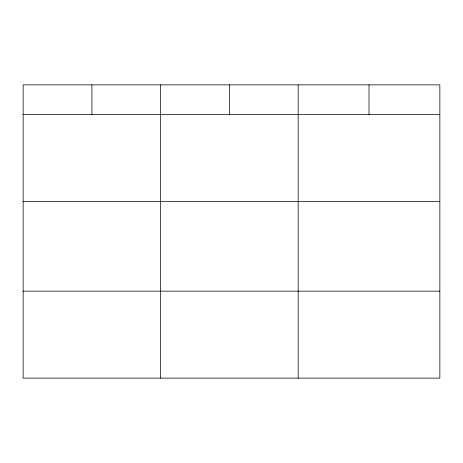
<?xml version="1.0" encoding="UTF-8"?>
<svg xmlns="http://www.w3.org/2000/svg" width="463" height="463" viewBox="0 0 463 463"><rect width="100%" height="100%" fill="white"/><g stroke="black" fill="none" stroke-linecap="round" stroke-linejoin="round"><path stroke-width="0.69" d="M439.85 201.544L439.85 84.874L23.15 84.874L23.15 378.126L439.85 378.126L439.85 201.544L23.15 201.544M23.15 114.575L439.85 114.575M23.15 291.158L439.85 291.158M369.011 84.874L369.011 114.575M298.172 84.874L298.172 378.126M229.416 84.874L229.416 114.575M160.661 84.874L160.661 378.126M91.906 84.874L91.906 114.575"/></g></svg>
